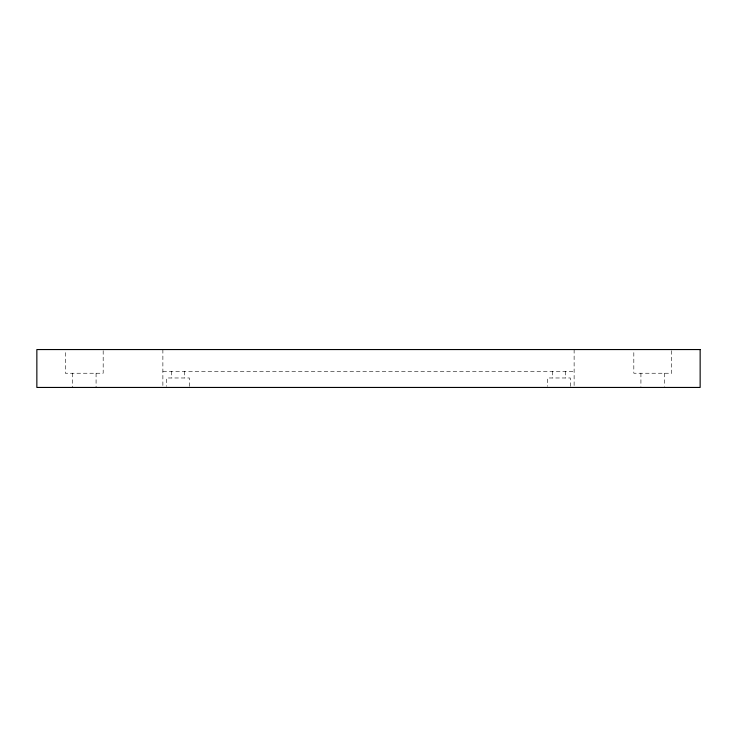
<?xml version="1.0" encoding="UTF-8"?>
<svg xmlns="http://www.w3.org/2000/svg" width="737" height="737" viewBox="0 0 737 737"><rect width="100%" height="100%" fill="white"/><g stroke="black" fill="none" stroke-linecap="round" stroke-linejoin="round"><path stroke-width="0.55" stroke-dasharray="3.69 2.76" d="M162.877 371.347L574.123 371.347M671.72 350.674L671.72 373.235L633.82 373.235L633.82 350.674M664.617 373.235L664.617 386.354M640.923 373.235L640.923 386.354M574.123 349.55L574.123 386.299M570.337 386.4L570.337 377.98L547.591 377.98L547.591 386.4M565.592 371.347L565.592 377.98M552.326 371.347L552.326 377.98M189.409 386.4L189.409 377.98L166.663 377.98L166.663 386.4M184.674 371.347L184.674 377.98M171.408 371.347L171.408 377.98M162.877 349.55L162.877 387.45M103.18 350.674L103.18 373.235L65.28 373.235L65.28 350.674M96.077 373.235L96.077 387.45M72.383 373.235L72.383 387.45"/><path stroke-width="1.11" d="M700.15 349.55L36.85 349.55L36.85 387.45L700.15 387.45L700.15 349.55"/></g></svg>
